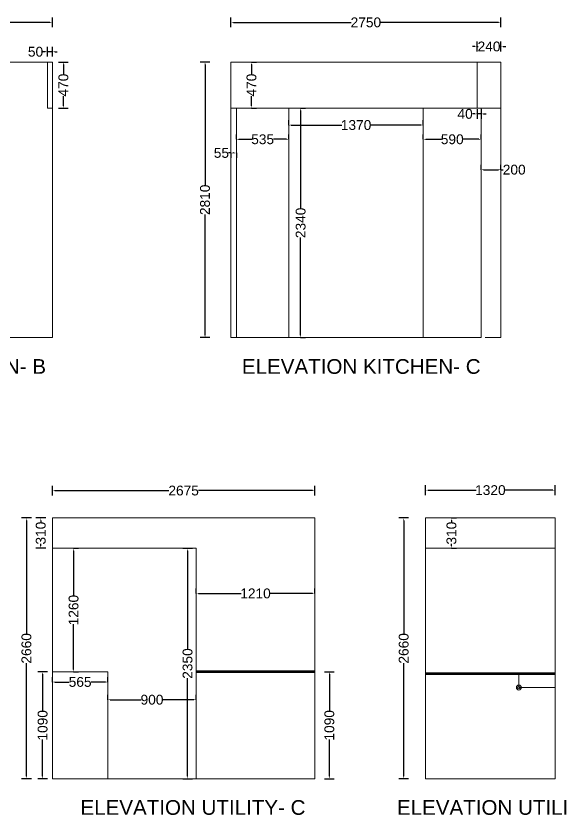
# Model space of a CAD drawing. Header units: millimetres. Extents: x 320648 to 374874, y 181010 to 214614.
# Drawn here: x 348453 to 354008, y 198143 to 206292 of the extents above; entities that cross this region are included whole.
import ezdxf

# ---------------------------------------------------------------- set-up
doc = ezdxf.new("R2010")
doc.units = ezdxf.units.MM
doc.layers.get('0').update_dxf_attribs({"color": 255})
doc.layers.get('Defpoints').update_dxf_attribs({"color": 2})
doc.layers.add('dwgmodels.com', color=7, linetype='Continuous', lineweight=70, true_color=0xc182b7)
doc.layers.add('ELIVATION', color=255, linetype='Continuous', lineweight=18)
doc.layers.add('LS_DR_ELECTRICAL', color=1, linetype='Continuous', lineweight=0)
doc.styles.get("Standard").update_dxf_attribs({"font": 'arial.ttf'})
doc.dimstyles.new('ISO-25', dxfattribs={"dimtxt": 100, "dimasz": 25, "dimexe": 50, "dimexo": 1, "dimtad": 0, "dimdec": 0, "dimdsep": 46, "dimtxsty": 'Standard', "dimcen": 2.5, "dimclrd": 2, "dimclre": 252, "dimclrt": 1, "dimadec": 0, "dimazin": 0, "dimtfac": 1, "dimtdec": 0, "dimtmove": 0, "dimatfit": 3, "dimfxl": 50, "dimfxlon": 1, "dimarcsym": 0})

# ---------------------------------------------------------------- blocks, each defined once
blk = doc.blocks.new('*D113')
at = {"layer": 'Defpoints', "color": 0, "ltscale": 2, "transparency": 16777216}
for p in [(348824.4, 206226), (346134.4, 205821.8), (348824.4, 205821.8)]:
    blk.add_point(p, dxfattribs=at)
at = {"layer": 'ELIVATION', "color": 252, "lineweight": -2, "ltscale": 2, "transparency": 16777216}
for p, q in [((346134.4, 206176), (346134.4, 206276)), ((348824.4, 206176), (348824.4, 206276))]:
    blk.add_line(p, q, dxfattribs=at)
at = {"layer": 'ELIVATION', "color": 2, "lineweight": -2, "ltscale": 2, "transparency": 16777216}
for p, q in [((346159.4, 206226), (347328.8, 206226)), ((348799.4, 206226), (347630, 206226))]:
    blk.add_line(p, q, dxfattribs=at)
at = {"layer": 'ELIVATION', "color": 2, "ltscale": 2, "transparency": 16777216}
for points in [[(346159.4, 206230.1), (346159.4, 206221.8), (346134.4, 206226)], [(348799.4, 206230.1), (348799.4, 206221.8), (348824.4, 206226)]]:
    blk.add_solid(points, dxfattribs=at)
at = {"layer": 'ELIVATION', "color": 1, "ltscale": 2, "transparency": 16777216, "insert": (347479.4, 206226), "char_height": 100, "attachment_point": 5}
blk.add_mtext('2690', dxfattribs=at)
blk = doc.blocks.new('*D115')
at = {"layer": 'Defpoints', "color": 0, "ltscale": 2, "transparency": 16777216}
for p in [(353394.6, 206226), (350644.6, 205821.8), (353394.6, 205821.8)]:
    blk.add_point(p, dxfattribs=at)
at = {"layer": 'ELIVATION', "color": 252, "lineweight": -2, "ltscale": 2, "transparency": 16777216}
for p, q in [((350644.6, 206176), (350644.6, 206276)), ((353394.6, 206176), (353394.6, 206276))]:
    blk.add_line(p, q, dxfattribs=at)
at = {"layer": 'ELIVATION', "color": 2, "lineweight": -2, "ltscale": 2, "transparency": 16777216}
for p, q in [((350669.6, 206226), (351869, 206226)), ((353369.6, 206226), (352170.3, 206226))]:
    blk.add_line(p, q, dxfattribs=at)
at = {"layer": 'ELIVATION', "color": 2, "ltscale": 2, "transparency": 16777216}
for points in [[(350669.6, 206230.1), (350669.6, 206221.8), (350644.6, 206226)], [(353369.6, 206230.1), (353369.6, 206221.8), (353394.6, 206226)]]:
    blk.add_solid(points, dxfattribs=at)
at = {"layer": 'ELIVATION', "color": 1, "ltscale": 2, "transparency": 16777216, "insert": (352019.6, 206226), "char_height": 100, "attachment_point": 5}
blk.add_mtext('2750', dxfattribs=at)
blk = doc.blocks.new('*D116')
at = {"layer": 'Defpoints', "color": 0, "ltscale": 2, "transparency": 16777216}
for p in [(350379.9, 205821.8), (350644.6, 205821.8), (350644.6, 203011.8)]:
    blk.add_point(p, dxfattribs=at)
at = {"layer": 'ELIVATION', "color": 252, "lineweight": -2, "ltscale": 2, "transparency": 16777216}
for p, q in [((350429.9, 205821.8), (350329.9, 205821.8)), ((350429.9, 203011.8), (350329.9, 203011.8))]:
    blk.add_line(p, q, dxfattribs=at)
at = {"layer": 'ELIVATION', "color": 2, "lineweight": -2, "ltscale": 2, "transparency": 16777216}
for p, q in [((350379.9, 205796.8), (350379.9, 204567.4)), ((350379.9, 203036.8), (350379.9, 204266.1))]:
    blk.add_line(p, q, dxfattribs=at)
at = {"layer": 'ELIVATION', "color": 2, "ltscale": 2, "transparency": 16777216}
for points in [[(350375.7, 205796.8), (350384.1, 205796.8), (350379.9, 205821.8)], [(350375.7, 203036.8), (350384.1, 203036.8), (350379.9, 203011.8)]]:
    blk.add_solid(points, dxfattribs=at)
at = {"layer": 'ELIVATION', "color": 1, "ltscale": 2, "transparency": 16777216, "insert": (350379.9, 204416.8), "char_height": 100, "attachment_point": 5, "rotation": 90}
blk.add_mtext('2810', dxfattribs=at)
blk = doc.blocks.new('*D123')
at = {"layer": 'Defpoints', "color": 0, "ltscale": 2, "transparency": 16777216}
for p in [(348559.7, 201173), (348824.4, 201173), (348824.4, 198513)]:
    blk.add_point(p, dxfattribs=at)
at = {"layer": 'ELIVATION', "color": 252, "lineweight": -2, "ltscale": 2, "transparency": 16777216}
for p, q in [((348609.7, 201173), (348509.7, 201173)), ((348609.7, 198513), (348509.7, 198513))]:
    blk.add_line(p, q, dxfattribs=at)
at = {"layer": 'ELIVATION', "color": 2, "lineweight": -2, "ltscale": 2, "transparency": 16777216}
for p, q in [((348559.7, 201148), (348559.7, 199993.6)), ((348559.7, 198538), (348559.7, 199692.3))]:
    blk.add_line(p, q, dxfattribs=at)
at = {"layer": 'ELIVATION', "color": 2, "ltscale": 2, "transparency": 16777216}
for points in [[(348555.5, 201148), (348563.8, 201148), (348559.7, 201173)], [(348555.5, 198538), (348563.8, 198538), (348559.7, 198513)]]:
    blk.add_solid(points, dxfattribs=at)
at = {"layer": 'ELIVATION', "color": 1, "ltscale": 2, "transparency": 16777216, "insert": (348559.7, 199843), "char_height": 100, "attachment_point": 5, "rotation": 90}
blk.add_mtext('2660', dxfattribs=at)
blk = doc.blocks.new('*D124')
at = {"layer": 'Defpoints', "color": 0, "ltscale": 2, "transparency": 16777216}
for p in [(351499.4, 201451.7), (348824.4, 201173), (351499.4, 201173)]:
    blk.add_point(p, dxfattribs=at)
at = {"layer": 'ELIVATION', "color": 252, "lineweight": -2, "ltscale": 2, "transparency": 16777216}
for p, q in [((348824.4, 201401.7), (348824.4, 201501.7)), ((351499.4, 201401.7), (351499.4, 201501.7))]:
    blk.add_line(p, q, dxfattribs=at)
at = {"layer": 'ELIVATION', "color": 2, "lineweight": -2, "ltscale": 2, "transparency": 16777216}
for p, q in [((348849.4, 201451.7), (350010.7, 201451.7)), ((351474.4, 201451.7), (350313.1, 201451.7))]:
    blk.add_line(p, q, dxfattribs=at)
at = {"layer": 'ELIVATION', "color": 2, "ltscale": 2, "transparency": 16777216}
for points in [[(348849.4, 201455.9), (348849.4, 201447.6), (348824.4, 201451.7)], [(351474.4, 201455.9), (351474.4, 201447.6), (351499.4, 201451.7)]]:
    blk.add_solid(points, dxfattribs=at)
at = {"layer": 'ELIVATION', "color": 1, "ltscale": 2, "transparency": 16777216, "insert": (350161.9, 201451.7), "char_height": 100, "attachment_point": 5}
blk.add_mtext('2675', dxfattribs=at)
blk = doc.blocks.new('*D125')
at = {"layer": 'Defpoints', "color": 0, "ltscale": 2, "transparency": 16777216}
for p in [(352628.7, 201455.9), (352628.7, 201173), (353948.7, 201173)]:
    blk.add_point(p, dxfattribs=at)
at = {"layer": 'ELIVATION', "color": 252, "lineweight": -2, "ltscale": 2, "transparency": 16777216}
for p, q in [((352628.7, 201405.9), (352628.7, 201505.9)), ((353948.7, 201405.9), (353948.7, 201505.9))]:
    blk.add_line(p, q, dxfattribs=at)
at = {"layer": 'ELIVATION', "color": 2, "lineweight": -2, "ltscale": 2, "transparency": 16777216}
for p, q in [((352653.7, 201455.9), (353143.7, 201455.9)), ((353923.7, 201455.9), (353433.8, 201455.9))]:
    blk.add_line(p, q, dxfattribs=at)
at = {"layer": 'ELIVATION', "color": 2, "ltscale": 2, "transparency": 16777216}
for points in [[(352653.7, 201460.1), (352653.7, 201451.7), (352628.7, 201455.9)], [(353923.7, 201460.1), (353923.7, 201451.7), (353948.7, 201455.9)]]:
    blk.add_solid(points, dxfattribs=at)
at = {"layer": 'ELIVATION', "color": 1, "ltscale": 2, "transparency": 16777216, "insert": (353288.7, 201455.9), "char_height": 100, "attachment_point": 5}
blk.add_mtext('1320', dxfattribs=at)
blk = doc.blocks.new('*D126')
at = {"layer": 'Defpoints', "color": 0, "ltscale": 2, "transparency": 16777216}
for p in [(352405.3, 201173), (352628.7, 201173), (352628.7, 198513)]:
    blk.add_point(p, dxfattribs=at)
at = {"layer": 'ELIVATION', "color": 252, "lineweight": -2, "ltscale": 2, "transparency": 16777216}
for p, q in [((352455.3, 201173), (352355.3, 201173)), ((352455.3, 198513), (352355.3, 198513))]:
    blk.add_line(p, q, dxfattribs=at)
at = {"layer": 'ELIVATION', "color": 2, "lineweight": -2, "ltscale": 2, "transparency": 16777216}
for p, q in [((352405.3, 201148), (352405.3, 199993.6)), ((352405.3, 198538), (352405.3, 199692.3))]:
    blk.add_line(p, q, dxfattribs=at)
at = {"layer": 'ELIVATION', "color": 2, "ltscale": 2, "transparency": 16777216}
for points in [[(352401.1, 201148), (352409.4, 201148), (352405.3, 201173)], [(352401.1, 198538), (352409.4, 198538), (352405.3, 198513)]]:
    blk.add_solid(points, dxfattribs=at)
at = {"layer": 'ELIVATION', "color": 1, "ltscale": 2, "transparency": 16777216, "insert": (352405.3, 199843), "char_height": 100, "attachment_point": 5, "rotation": 90}
blk.add_mtext('2660', dxfattribs=at)
blk = doc.blocks.new('*D209')
at = {"layer": 'Defpoints', "color": 0, "ltscale": 2, "transparency": 16777216}
for p in [(353948.7, 199583), (354182.6, 199583), (353948.7, 198513)]:
    blk.add_point(p, dxfattribs=at)
at = {"layer": 'ELIVATION', "color": 252, "lineweight": -2, "ltscale": 2, "transparency": 16777216}
for p, q in [((354132.6, 199583), (354232.6, 199583)), ((354132.6, 198513), (354232.6, 198513))]:
    blk.add_line(p, q, dxfattribs=at)
at = {"layer": 'ELIVATION', "color": 2, "lineweight": -2, "ltscale": 2, "transparency": 16777216}
for p, q in [((354182.6, 199558), (354182.6, 199193)), ((354182.6, 198538), (354182.6, 198902.9))]:
    blk.add_line(p, q, dxfattribs=at)
at = {"layer": 'ELIVATION', "color": 2, "ltscale": 2, "transparency": 16777216}
for points in [[(354178.4, 199558), (354186.7, 199558), (354182.6, 199583)], [(354178.4, 198538), (354186.7, 198538), (354182.6, 198513)]]:
    blk.add_solid(points, dxfattribs=at)
at = {"layer": 'ELIVATION', "color": 1, "ltscale": 2, "transparency": 16777216, "insert": (354182.6, 199048), "char_height": 100, "attachment_point": 5, "rotation": 90}
blk.add_mtext('1070', dxfattribs=at)
blk = doc.blocks.new('*D210')
at = {"layer": 'Defpoints', "color": 0, "ltscale": 2, "transparency": 16777216}
for p in [(348705.7, 201173), (348824.4, 201173), (348824.4, 200863)]:
    blk.add_point(p, dxfattribs=at)
at = {"layer": 'ELIVATION', "color": 252, "lineweight": -2, "ltscale": 2, "transparency": 16777216}
for p, q in [((348755.7, 201173), (348655.7, 201173)), ((348755.7, 200863), (348655.7, 200863))]:
    blk.add_line(p, q, dxfattribs=at)
at = {"layer": 'ELIVATION', "color": 2, "lineweight": -2, "ltscale": 2, "transparency": 16777216}
for p, q in [((348705.7, 201148), (348705.7, 201128.8)), ((348705.7, 200888), (348705.7, 200907.1))]:
    blk.add_line(p, q, dxfattribs=at)
at = {"layer": 'ELIVATION', "color": 2, "ltscale": 2, "transparency": 16777216}
for points in [[(348701.5, 201148), (348709.9, 201148), (348705.7, 201173)], [(348701.5, 200888), (348709.9, 200888), (348705.7, 200863)]]:
    blk.add_solid(points, dxfattribs=at)
at = {"layer": 'ELIVATION', "color": 1, "ltscale": 2, "transparency": 16777216, "insert": (348705.7, 201018), "char_height": 100, "attachment_point": 5, "rotation": 90}
blk.add_mtext('310', dxfattribs=at)
blk = doc.blocks.new('*D211')
at = {"layer": 'Defpoints', "color": 0, "ltscale": 2, "transparency": 16777216}
for p in [(349040.2, 200863), (349040.2, 199603), (349040.2, 199603)]:
    blk.add_point(p, dxfattribs=at)
at = {"layer": 'ELIVATION', "color": 252, "lineweight": -2, "ltscale": 2, "transparency": 16777216}
for p, q in [((349040.2, 200863), (349090.2, 200863)), ((349040.2, 199603), (349090.2, 199603))]:
    blk.add_line(p, q, dxfattribs=at)
at = {"layer": 'ELIVATION', "color": 2, "lineweight": -2, "ltscale": 2, "transparency": 16777216}
for p, q in [((349040.2, 200838), (349040.2, 200378)), ((349040.2, 199628), (349040.2, 200087.9))]:
    blk.add_line(p, q, dxfattribs=at)
at = {"layer": 'ELIVATION', "color": 2, "ltscale": 2, "transparency": 16777216}
for points in [[(349036.1, 200838), (349044.4, 200838), (349040.2, 200863)], [(349036.1, 199628), (349044.4, 199628), (349040.2, 199603)]]:
    blk.add_solid(points, dxfattribs=at)
at = {"layer": 'ELIVATION', "color": 1, "ltscale": 2, "transparency": 16777216, "insert": (349040.2, 200233), "char_height": 100, "attachment_point": 5, "rotation": 90}
blk.add_mtext('1260', dxfattribs=at)
blk = doc.blocks.new('*D212')
at = {"layer": 'Defpoints', "color": 0, "ltscale": 2, "transparency": 16777216}
for p in [(348724.7, 199603), (348824.4, 199603), (348824.4, 198513)]:
    blk.add_point(p, dxfattribs=at)
at = {"layer": 'ELIVATION', "color": 252, "lineweight": -2, "ltscale": 2, "transparency": 16777216}
for p, q in [((348774.7, 199603), (348674.7, 199603)), ((348774.7, 198513), (348674.7, 198513))]:
    blk.add_line(p, q, dxfattribs=at)
at = {"layer": 'ELIVATION', "color": 2, "lineweight": -2, "ltscale": 2, "transparency": 16777216}
for p, q in [((348724.7, 199578), (348724.7, 199203)), ((348724.7, 198538), (348724.7, 198912.9))]:
    blk.add_line(p, q, dxfattribs=at)
at = {"layer": 'ELIVATION', "color": 2, "ltscale": 2, "transparency": 16777216}
for points in [[(348720.5, 199578), (348728.9, 199578), (348724.7, 199603)], [(348720.5, 198538), (348728.9, 198538), (348724.7, 198513)]]:
    blk.add_solid(points, dxfattribs=at)
at = {"layer": 'ELIVATION', "color": 1, "ltscale": 2, "transparency": 16777216, "insert": (348724.7, 199058), "char_height": 100, "attachment_point": 5, "rotation": 90}
blk.add_mtext('1090', dxfattribs=at)
blk = doc.blocks.new('*D213')
at = {"layer": 'Defpoints', "color": 0, "ltscale": 2, "transparency": 16777216}
for p in [(348824.4, 199499.7), (349389.4, 199499.7), (349389.4, 199499.7)]:
    blk.add_point(p, dxfattribs=at)
at = {"layer": 'ELIVATION', "color": 252, "lineweight": -2, "ltscale": 2, "transparency": 16777216}
for p, q in [((348824.4, 199499.7), (348824.4, 199549.7)), ((349389.4, 199499.7), (349389.4, 199549.7))]:
    blk.add_line(p, q, dxfattribs=at)
at = {"layer": 'ELIVATION', "color": 2, "lineweight": -2, "ltscale": 2, "transparency": 16777216}
for p, q in [((348849.4, 199499.7), (348995.4, 199499.7)), ((349364.4, 199499.7), (349218.4, 199499.7))]:
    blk.add_line(p, q, dxfattribs=at)
at = {"layer": 'ELIVATION', "color": 2, "ltscale": 2, "transparency": 16777216}
for points in [[(348849.4, 199503.8), (348849.4, 199495.5), (348824.4, 199499.7)], [(349364.4, 199503.8), (349364.4, 199495.5), (349389.4, 199499.7)]]:
    blk.add_solid(points, dxfattribs=at)
at = {"layer": 'ELIVATION', "color": 1, "ltscale": 2, "transparency": 16777216, "insert": (349106.9, 199499.7), "char_height": 100, "attachment_point": 5}
blk.add_mtext('565', dxfattribs=at)
blk = doc.blocks.new('*D214')
at = {"layer": 'Defpoints', "color": 0, "ltscale": 2, "transparency": 16777216}
for p in [(349389.4, 199318.8), (350289.4, 199318.8), (350289.4, 199318.8)]:
    blk.add_point(p, dxfattribs=at)
at = {"layer": 'ELIVATION', "color": 252, "lineweight": -2, "ltscale": 2, "transparency": 16777216}
for p, q in [((349389.4, 199318.8), (349389.4, 199368.8)), ((350289.4, 199318.8), (350289.4, 199368.8))]:
    blk.add_line(p, q, dxfattribs=at)
at = {"layer": 'ELIVATION', "color": 2, "lineweight": -2, "ltscale": 2, "transparency": 16777216}
for p, q in [((349414.4, 199318.8), (349728.5, 199318.8)), ((350264.4, 199318.8), (349950.3, 199318.8))]:
    blk.add_line(p, q, dxfattribs=at)
at = {"layer": 'ELIVATION', "color": 2, "ltscale": 2, "transparency": 16777216}
for points in [[(349414.4, 199323), (349414.4, 199314.7), (349389.4, 199318.8)], [(350264.4, 199323), (350264.4, 199314.7), (350289.4, 199318.8)]]:
    blk.add_solid(points, dxfattribs=at)
at = {"layer": 'ELIVATION', "color": 1, "ltscale": 2, "transparency": 16777216, "insert": (349839.4, 199318.8), "char_height": 100, "attachment_point": 5}
blk.add_mtext('900', dxfattribs=at)
blk = doc.blocks.new('*D215')
at = {"layer": 'Defpoints', "color": 0, "ltscale": 2, "transparency": 16777216}
for p in [(350289.4, 200402.7), (351499.4, 200402.7), (351499.4, 200402.7)]:
    blk.add_point(p, dxfattribs=at)
at = {"layer": 'ELIVATION', "color": 252, "lineweight": -2, "ltscale": 2, "transparency": 16777216}
for p, q in [((350289.4, 200402.7), (350289.4, 200452.7)), ((351499.4, 200402.7), (351499.4, 200452.7))]:
    blk.add_line(p, q, dxfattribs=at)
at = {"layer": 'ELIVATION', "color": 2, "lineweight": -2, "ltscale": 2, "transparency": 16777216}
for p, q in [((350314.4, 200402.7), (350749.3, 200402.7)), ((351474.4, 200402.7), (351039.5, 200402.7))]:
    blk.add_line(p, q, dxfattribs=at)
at = {"layer": 'ELIVATION', "color": 2, "ltscale": 2, "transparency": 16777216}
for points in [[(350314.4, 200406.9), (350314.4, 200398.5), (350289.4, 200402.7)], [(351474.4, 200406.9), (351474.4, 200398.5), (351499.4, 200402.7)]]:
    blk.add_solid(points, dxfattribs=at)
at = {"layer": 'ELIVATION', "color": 1, "ltscale": 2, "transparency": 16777216, "insert": (350894.4, 200402.7), "char_height": 100, "attachment_point": 5}
blk.add_mtext('1210', dxfattribs=at)
blk = doc.blocks.new('*D216')
at = {"layer": 'Defpoints', "color": 0, "ltscale": 2, "transparency": 16777216}
for p in [(351499.4, 199603), (351499.4, 198513), (351647.3, 198513)]:
    blk.add_point(p, dxfattribs=at)
at = {"layer": 'ELIVATION', "color": 252, "lineweight": -2, "ltscale": 2, "transparency": 16777216}
for p, q in [((351597.3, 199603), (351697.3, 199603)), ((351597.3, 198513), (351697.3, 198513))]:
    blk.add_line(p, q, dxfattribs=at)
at = {"layer": 'ELIVATION', "color": 2, "lineweight": -2, "ltscale": 2, "transparency": 16777216}
for p, q in [((351647.3, 199578), (351647.3, 199203)), ((351647.3, 198538), (351647.3, 198912.9))]:
    blk.add_line(p, q, dxfattribs=at)
at = {"layer": 'ELIVATION', "color": 2, "ltscale": 2, "transparency": 16777216}
for points in [[(351643.2, 199578), (351651.5, 199578), (351647.3, 199603)], [(351643.2, 198538), (351651.5, 198538), (351647.3, 198513)]]:
    blk.add_solid(points, dxfattribs=at)
at = {"layer": 'ELIVATION', "color": 1, "ltscale": 2, "transparency": 16777216, "insert": (351647.3, 199058), "char_height": 100, "attachment_point": 5, "rotation": 90}
blk.add_mtext('1090', dxfattribs=at)
blk = doc.blocks.new('*D217')
at = {"layer": 'Defpoints', "color": 0, "ltscale": 2, "transparency": 16777216}
for p in [(352892, 201173), (352892, 201173), (352892, 200863)]:
    blk.add_point(p, dxfattribs=at)
at = {"layer": 'LS_DR_ELECTRICAL', "color": 252, "lineweight": -2, "ltscale": 2, "transparency": 16777216}
for p, q in [((352892, 201173), (352942, 201173)), ((352892, 200863), (352942, 200863))]:
    blk.add_line(p, q, dxfattribs=at)
at = {"layer": 'LS_DR_ELECTRICAL', "color": 2, "lineweight": -2, "ltscale": 2, "transparency": 16777216}
for p, q in [((352892, 201148), (352892, 201128.8)), ((352892, 200888), (352892, 200907.1))]:
    blk.add_line(p, q, dxfattribs=at)
at = {"layer": 'LS_DR_ELECTRICAL', "color": 2, "ltscale": 2, "transparency": 16777216}
for points in [[(352887.9, 201148), (352896.2, 201148), (352892, 201173)], [(352887.9, 200888), (352896.2, 200888), (352892, 200863)]]:
    blk.add_solid(points, dxfattribs=at)
at = {"layer": 'LS_DR_ELECTRICAL', "color": 1, "ltscale": 2, "transparency": 16777216, "insert": (352892, 201018), "char_height": 100, "attachment_point": 5, "rotation": 90}
blk.add_mtext('310', dxfattribs=at)
blk = doc.blocks.new('*D227')
at = {"layer": 'Defpoints', "color": 0, "ltscale": 2, "transparency": 16777216}
for p in [(348824.4, 205821.8), (348936.3, 205821.8), (348824.4, 205351.8)]:
    blk.add_point(p, dxfattribs=at)
at = {"layer": 'LS_DR_ELECTRICAL', "color": 252, "lineweight": -2, "ltscale": 2, "transparency": 16777216}
for p, q in [((348886.3, 205821.8), (348986.3, 205821.8)), ((348886.3, 205351.8), (348986.3, 205351.8))]:
    blk.add_line(p, q, dxfattribs=at)
at = {"layer": 'LS_DR_ELECTRICAL', "color": 2, "lineweight": -2, "ltscale": 2, "transparency": 16777216}
for p, q in [((348936.3, 205796.8), (348936.3, 205699.7)), ((348936.3, 205376.8), (348936.3, 205473.8))]:
    blk.add_line(p, q, dxfattribs=at)
at = {"layer": 'LS_DR_ELECTRICAL', "color": 2, "ltscale": 2, "transparency": 16777216}
for points in [[(348932.1, 205796.8), (348940.5, 205796.8), (348936.3, 205821.8)], [(348932.1, 205376.8), (348940.5, 205376.8), (348936.3, 205351.8)]]:
    blk.add_solid(points, dxfattribs=at)
at = {"layer": 'LS_DR_ELECTRICAL', "color": 1, "ltscale": 2, "transparency": 16777216, "insert": (348936.3, 205586.8), "char_height": 100, "attachment_point": 5, "rotation": 90}
blk.add_mtext('470', dxfattribs=at)
blk = doc.blocks.new('*D228')
at = {"layer": 'Defpoints', "color": 0, "ltscale": 2, "transparency": 16777216}
for p in [(348774.4, 205926.7), (348774.4, 205821.8), (348824.4, 205821.8)]:
    blk.add_point(p, dxfattribs=at)
at = {"layer": 'LS_DR_ELECTRICAL', "color": 2, "lineweight": -2, "ltscale": 2, "transparency": 16777216}
for p, q in [((348749.4, 205926.7), (348724.4, 205926.7)), ((348824.4, 205926.7), (348774.4, 205926.7)), ((348849.4, 205926.7), (348874.4, 205926.7))]:
    blk.add_line(p, q, dxfattribs=at)
at = {"layer": 'LS_DR_ELECTRICAL', "color": 252, "lineweight": -2, "ltscale": 2, "transparency": 16777216}
for p, q in [((348774.4, 205876.7), (348774.4, 205976.7)), ((348824.4, 205876.7), (348824.4, 205976.7))]:
    blk.add_line(p, q, dxfattribs=at)
at = {"layer": 'LS_DR_ELECTRICAL', "color": 2, "ltscale": 2, "transparency": 16777216}
for points in [[(348749.4, 205930.9), (348749.4, 205922.6), (348774.4, 205926.7)], [(348849.4, 205930.9), (348849.4, 205922.6), (348824.4, 205926.7)]]:
    blk.add_solid(points, dxfattribs=at)
at = {"layer": 'LS_DR_ELECTRICAL', "color": 1, "ltscale": 2, "transparency": 16777216, "insert": (348652.3, 205926.7), "char_height": 100, "attachment_point": 5}
blk.add_mtext('50', dxfattribs=at)
blk = doc.blocks.new('*D229')
at = {"layer": 'Defpoints', "color": 0, "ltscale": 2, "transparency": 16777216}
for p in [(352604.6, 205033.8), (353194.6, 205033.8), (353194.6, 205033.8)]:
    blk.add_point(p, dxfattribs=at)
at = {"layer": 'ELIVATION', "color": 252, "lineweight": -2, "ltscale": 2, "transparency": 16777216}
for p, q in [((352604.6, 205033.8), (352604.6, 205083.8)), ((353194.6, 205033.8), (353194.6, 205083.8))]:
    blk.add_line(p, q, dxfattribs=at)
at = {"layer": 'ELIVATION', "color": 2, "lineweight": -2, "ltscale": 2, "transparency": 16777216}
for p, q in [((352629.6, 205033.8), (352788.7, 205033.8)), ((353169.6, 205033.8), (353010.6, 205033.8))]:
    blk.add_line(p, q, dxfattribs=at)
at = {"layer": 'ELIVATION', "color": 2, "ltscale": 2, "transparency": 16777216}
for points in [[(352629.6, 205038), (352629.6, 205029.7), (352604.6, 205033.8)], [(353169.6, 205038), (353169.6, 205029.7), (353194.6, 205033.8)]]:
    blk.add_solid(points, dxfattribs=at)
at = {"layer": 'ELIVATION', "color": 1, "ltscale": 2, "transparency": 16777216, "insert": (352899.6, 205033.8), "char_height": 100, "attachment_point": 5}
blk.add_mtext('590', dxfattribs=at)
blk = doc.blocks.new('*D230')
at = {"layer": 'Defpoints', "color": 0, "ltscale": 2, "transparency": 16777216}
for p in [(350699.6, 205033.8), (350699.6, 205033.8), (351234.6, 205033.8)]:
    blk.add_point(p, dxfattribs=at)
at = {"layer": 'ELIVATION', "color": 252, "lineweight": -2, "ltscale": 2, "transparency": 16777216}
for p, q in [((350699.6, 205033.8), (350699.6, 205083.8)), ((351234.6, 205033.8), (351234.6, 205083.8))]:
    blk.add_line(p, q, dxfattribs=at)
at = {"layer": 'ELIVATION', "color": 2, "lineweight": -2, "ltscale": 2, "transparency": 16777216}
for p, q in [((350724.6, 205033.8), (350855.7, 205033.8)), ((351209.6, 205033.8), (351078.6, 205033.8))]:
    blk.add_line(p, q, dxfattribs=at)
at = {"layer": 'ELIVATION', "color": 2, "ltscale": 2, "transparency": 16777216}
for points in [[(350724.6, 205038), (350724.6, 205029.7), (350699.6, 205033.8)], [(351209.6, 205038), (351209.6, 205029.7), (351234.6, 205033.8)]]:
    blk.add_solid(points, dxfattribs=at)
at = {"layer": 'ELIVATION', "color": 1, "ltscale": 2, "transparency": 16777216, "insert": (350967.1, 205033.8), "char_height": 100, "attachment_point": 5}
blk.add_mtext('535', dxfattribs=at)
blk = doc.blocks.new('*D231')
at = {"layer": 'Defpoints', "color": 0, "ltscale": 2, "transparency": 16777216}
for p in [(351234.6, 205179.1), (351234.6, 205179.1), (352604.6, 205179.1)]:
    blk.add_point(p, dxfattribs=at)
at = {"layer": 'ELIVATION', "color": 252, "lineweight": -2, "ltscale": 2, "transparency": 16777216}
for p, q in [((351234.6, 205179.1), (351234.6, 205229.1)), ((352604.6, 205179.1), (352604.6, 205229.1))]:
    blk.add_line(p, q, dxfattribs=at)
at = {"layer": 'ELIVATION', "color": 2, "lineweight": -2, "ltscale": 2, "transparency": 16777216}
for p, q in [((351259.6, 205179.1), (351774.6, 205179.1)), ((352579.6, 205179.1), (352064.7, 205179.1))]:
    blk.add_line(p, q, dxfattribs=at)
at = {"layer": 'ELIVATION', "color": 2, "ltscale": 2, "transparency": 16777216}
for points in [[(351259.6, 205183.3), (351259.6, 205175), (351234.6, 205179.1)], [(352579.6, 205183.3), (352579.6, 205175), (352604.6, 205179.1)]]:
    blk.add_solid(points, dxfattribs=at)
at = {"layer": 'ELIVATION', "color": 1, "ltscale": 2, "transparency": 16777216, "insert": (351919.6, 205179.1), "char_height": 100, "attachment_point": 5}
blk.add_mtext('1370', dxfattribs=at)
blk = doc.blocks.new('*D232')
at = {"layer": 'Defpoints', "color": 0, "ltscale": 2, "transparency": 16777216}
for p in [(351354.7, 205351.8), (351354.7, 203011.8), (351354.7, 203011.8)]:
    blk.add_point(p, dxfattribs=at)
at = {"layer": 'ELIVATION', "color": 252, "lineweight": -2, "ltscale": 2, "transparency": 16777216}
for p, q in [((351354.7, 205351.8), (351404.7, 205351.8)), ((351354.7, 203011.8), (351404.7, 203011.8))]:
    blk.add_line(p, q, dxfattribs=at)
at = {"layer": 'ELIVATION', "color": 2, "lineweight": -2, "ltscale": 2, "transparency": 16777216}
for p, q in [((351354.7, 205326.8), (351354.7, 204332.4)), ((351354.7, 203036.8), (351354.7, 204031.1))]:
    blk.add_line(p, q, dxfattribs=at)
at = {"layer": 'ELIVATION', "color": 2, "ltscale": 2, "transparency": 16777216}
for points in [[(351350.5, 205326.8), (351358.8, 205326.8), (351354.7, 205351.8)], [(351350.5, 203036.8), (351358.8, 203036.8), (351354.7, 203011.8)]]:
    blk.add_solid(points, dxfattribs=at)
at = {"layer": 'ELIVATION', "color": 1, "ltscale": 2, "transparency": 16777216, "insert": (351354.7, 204181.8), "char_height": 100, "attachment_point": 5, "rotation": 90}
blk.add_mtext('2340', dxfattribs=at)
blk = doc.blocks.new('*D233')
at = {"layer": 'Defpoints', "color": 0, "ltscale": 2, "transparency": 16777216}
for p in [(350644.6, 204896.7), (350644.6, 204894.5), (350699.6, 204896.7)]:
    blk.add_point(p, dxfattribs=at)
at = {"layer": 'ELIVATION', "color": 2, "lineweight": -2, "ltscale": 2, "transparency": 16777216}
for p, q in [((350644.6, 204894.5), (350619.6, 204894.5)), ((350674.6, 204894.5), (350669.6, 204894.5))]:
    blk.add_line(p, q, dxfattribs=at)
at = {"layer": 'ELIVATION', "color": 252, "lineweight": -2, "ltscale": 2, "transparency": 16777216}
for p, q in [((350644.6, 204895.7), (350644.6, 204844.5)), ((350699.6, 204895.7), (350699.6, 204844.5))]:
    blk.add_line(p, q, dxfattribs=at)
at = {"layer": 'ELIVATION', "color": 2, "ltscale": 2, "transparency": 16777216}
for points in [[(350669.6, 204898.7), (350669.6, 204890.4), (350644.6, 204894.5)], [(350674.6, 204898.7), (350674.6, 204890.4), (350699.6, 204894.5)]]:
    blk.add_solid(points, dxfattribs=at)
at = {"layer": 'ELIVATION', "color": 1, "ltscale": 2, "transparency": 16777216, "insert": (350547, 204894.5), "char_height": 100, "attachment_point": 5}
blk.add_mtext('55', dxfattribs=at)
blk = doc.blocks.new('*D234')
at = {"layer": 'Defpoints', "color": 0, "ltscale": 2, "transparency": 16777216}
for p in [(350853.7, 205821.8), (350853.7, 205821.8), (350853.7, 205351.8)]:
    blk.add_point(p, dxfattribs=at)
at = {"layer": 'ELIVATION', "color": 252, "lineweight": -2, "ltscale": 2, "transparency": 16777216}
for p, q in [((350853.7, 205821.8), (350903.7, 205821.8)), ((350853.7, 205351.8), (350903.7, 205351.8))]:
    blk.add_line(p, q, dxfattribs=at)
at = {"layer": 'ELIVATION', "color": 2, "lineweight": -2, "ltscale": 2, "transparency": 16777216}
for p, q in [((350853.7, 205796.8), (350853.7, 205699.7)), ((350853.7, 205376.8), (350853.7, 205473.8))]:
    blk.add_line(p, q, dxfattribs=at)
at = {"layer": 'ELIVATION', "color": 2, "ltscale": 2, "transparency": 16777216}
for points in [[(350849.6, 205796.8), (350857.9, 205796.8), (350853.7, 205821.8)], [(350849.6, 205376.8), (350857.9, 205376.8), (350853.7, 205351.8)]]:
    blk.add_solid(points, dxfattribs=at)
at = {"layer": 'ELIVATION', "color": 1, "ltscale": 2, "transparency": 16777216, "insert": (350853.7, 205586.8), "char_height": 100, "attachment_point": 5, "rotation": 90}
blk.add_mtext('470', dxfattribs=at)
blk = doc.blocks.new('*D242')
at = {"layer": 'Defpoints', "color": 0, "ltscale": 2, "transparency": 16777216}
for p in [(353154.6, 205351.8), (353194.6, 205351.8), (353154.6, 205292.8)]:
    blk.add_point(p, dxfattribs=at)
at = {"layer": 'LS_DR_ELECTRICAL', "color": 252, "lineweight": -2, "ltscale": 2, "transparency": 16777216}
for p, q in [((353154.6, 205342.8), (353154.6, 205242.8)), ((353194.6, 205342.8), (353194.6, 205242.8))]:
    blk.add_line(p, q, dxfattribs=at)
at = {"layer": 'LS_DR_ELECTRICAL', "color": 2, "lineweight": -2, "ltscale": 2, "transparency": 16777216}
for p, q in [((353129.6, 205292.8), (353104.6, 205292.8)), ((353194.6, 205292.8), (353154.6, 205292.8)), ((353219.6, 205292.8), (353244.6, 205292.8))]:
    blk.add_line(p, q, dxfattribs=at)
at = {"layer": 'LS_DR_ELECTRICAL', "color": 2, "ltscale": 2, "transparency": 16777216}
for points in [[(353129.6, 205297), (353129.6, 205288.7), (353154.6, 205292.8)], [(353219.6, 205297), (353219.6, 205288.7), (353194.6, 205292.8)]]:
    blk.add_solid(points, dxfattribs=at)
at = {"layer": 'LS_DR_ELECTRICAL', "color": 1, "ltscale": 2, "transparency": 16777216, "insert": (353030.6, 205292.8), "char_height": 100, "attachment_point": 5}
blk.add_mtext('40', dxfattribs=at)
blk = doc.blocks.new('*D243')
at = {"layer": 'Defpoints', "color": 0, "ltscale": 2, "transparency": 16777216}
for p in [(353194.6, 204724.1), (353394.6, 204724.1), (353394.6, 204724.1)]:
    blk.add_point(p, dxfattribs=at)
at = {"layer": 'LS_DR_ELECTRICAL', "color": 252, "lineweight": -2, "ltscale": 2, "transparency": 16777216}
for p, q in [((353194.6, 204724.1), (353194.6, 204774.1)), ((353394.6, 204724.1), (353394.6, 204774.1))]:
    blk.add_line(p, q, dxfattribs=at)
at = {"layer": 'LS_DR_ELECTRICAL', "color": 2, "lineweight": -2, "ltscale": 2, "transparency": 16777216}
for p, q in [((353219.6, 204724.1), (353369.6, 204724.1)), ((353394.6, 204724.1), (353419.6, 204724.1))]:
    blk.add_line(p, q, dxfattribs=at)
at = {"layer": 'LS_DR_ELECTRICAL', "color": 2, "ltscale": 2, "transparency": 16777216}
for points in [[(353219.6, 204728.2), (353219.6, 204719.9), (353194.6, 204724.1)], [(353369.6, 204728.2), (353369.6, 204719.9), (353394.6, 204724.1)]]:
    blk.add_solid(points, dxfattribs=at)
at = {"layer": 'LS_DR_ELECTRICAL', "color": 1, "ltscale": 2, "transparency": 16777216, "insert": (353531.4, 204724.1), "char_height": 100, "attachment_point": 5}
blk.add_mtext('200', dxfattribs=at)
blk = doc.blocks.new('*D333')
at = {"layer": 'Defpoints', "color": 0, "ltscale": 2, "transparency": 16777216}
for p in [(350067.4, 200863), (350067.4, 198513), (350202, 198513)]:
    blk.add_point(p, dxfattribs=at)
at = {"layer": 'LS_DR_ELECTRICAL', "color": 252, "lineweight": -2, "ltscale": 2, "transparency": 16777216}
for p, q in [((350152, 200863), (350252, 200863)), ((350152, 198513), (350252, 198513))]:
    blk.add_line(p, q, dxfattribs=at)
at = {"layer": 'LS_DR_ELECTRICAL', "color": 2, "lineweight": -2, "ltscale": 2, "transparency": 16777216}
for p, q in [((350202, 200838), (350202, 199838.6)), ((350202, 198538), (350202, 199537.3))]:
    blk.add_line(p, q, dxfattribs=at)
at = {"layer": 'LS_DR_ELECTRICAL', "color": 2, "ltscale": 2, "transparency": 16777216}
for points in [[(350197.8, 200838), (350206.2, 200838), (350202, 200863)], [(350197.8, 198538), (350206.2, 198538), (350202, 198513)]]:
    blk.add_solid(points, dxfattribs=at)
at = {"layer": 'LS_DR_ELECTRICAL', "color": 1, "ltscale": 2, "transparency": 16777216, "insert": (350202, 199688), "char_height": 100, "attachment_point": 5, "rotation": 90}
blk.add_mtext('2350', dxfattribs=at)
blk = doc.blocks.new('*D334')
at = {"layer": 'Defpoints', "color": 0, "ltscale": 2, "transparency": 16777216}
for p in [(353394.6, 205980), (353154.6, 205821.8), (353394.6, 205821.8)]:
    blk.add_point(p, dxfattribs=at)
at = {"layer": 'LS_DR_ELECTRICAL', "color": 252, "lineweight": -2, "ltscale": 2, "transparency": 16777216}
for p, q in [((353154.6, 205930), (353154.6, 206030)), ((353394.6, 205930), (353394.6, 206030))]:
    blk.add_line(p, q, dxfattribs=at)
at = {"layer": 'LS_DR_ELECTRICAL', "color": 2, "lineweight": -2, "ltscale": 2, "transparency": 16777216}
for p, q in [((353129.6, 205980), (353104.6, 205980)), ((353154.6, 205980), (353162.9, 205980)), ((353394.6, 205980), (353386.4, 205980)), ((353419.6, 205980), (353444.6, 205980))]:
    blk.add_line(p, q, dxfattribs=at)
at = {"layer": 'LS_DR_ELECTRICAL', "color": 2, "ltscale": 2, "transparency": 16777216}
for points in [[(353129.6, 205984.2), (353129.6, 205975.9), (353154.6, 205980)], [(353419.6, 205984.2), (353419.6, 205975.9), (353394.6, 205980)]]:
    blk.add_solid(points, dxfattribs=at)
at = {"layer": 'LS_DR_ELECTRICAL', "color": 1, "ltscale": 2, "transparency": 16777216, "insert": (353274.6, 205980), "char_height": 100, "attachment_point": 5}
blk.add_mtext('240', dxfattribs=at)

msp = doc.modelspace()

# ---------------------------------------------------------------- linework, layer by layer
at = {"layer": 'dwgmodels.com', "ltscale": 2}
for points in [[(351499.4, 199603), (350289.4, 199603)], [(353948.7, 199583), (352628.7, 199583)]]:
    msp.add_lwpolyline(points, dxfattribs=at)
at = {"layer": 'ELIVATION', "ltscale": 2}
for points in [[(346134.4, 203011.8), (348824.4, 203011.8), (348824.4, 205821.8), (346134.4, 205821.8)], [(348824.4, 205821.8), (348774.4, 205821.8), (348774.4, 205351.8), (348824.4, 205351.8)], [(353154.6, 205821.8), (353394.6, 205821.8), (353394.6, 205351.8), (353154.6, 205351.8)], [(348824.4, 201173), (351499.4, 201173), (351499.4, 198513), (348824.4, 198513)], [(352628.7, 198513), (353948.7, 198513), (353948.7, 201173), (352628.7, 201173)], [(348824.4, 198513), (349389.4, 198513), (349389.4, 199603), (348824.4, 199603)]]:
    msp.add_lwpolyline(points, close=True, dxfattribs=at)
for points in [[(353194.6, 205351.8), (353194.6, 203011.8), (350644.6, 203011.8), (350644.6, 205821.8), (353194.6, 205821.8)], [(353194.6, 205351.8), (350644.6, 205351.8)], [(350699.6, 203011.8), (350699.6, 203011.8), (350699.6, 205351.8)], [(351234.6, 203011.8), (351234.6, 205351.8)], [(352604.6, 203011.8), (352604.6, 205351.8)], [(353394.6, 205351.8), (353394.6, 203013.6), (353234.6, 203011.8)], [(348824.4, 201173), (348824.4, 200863), (350289.4, 200863), (350289.4, 198513)], [(353948.7, 201173), (353948.7, 200863), (352628.7, 200863)]]:
    msp.add_lwpolyline(points, dxfattribs=at)
at = {"layer": 'LS_DR_ELECTRICAL', "ltscale": 2}
msp.add_lwpolyline([(353578.7, 199583), (353578.7, 199443), (353948.7, 199443)], dxfattribs=at)
at = {"layer": 'LS_DR_ELECTRICAL', "color": 6, "ltscale": 2}
for radius in [25, 12.5]:
    msp.add_circle((353578.7, 199443), radius, dxfattribs=at)

# ---------------------------------------------------------------- texts
at = {"color": 1, "char_height": 150, "attachment_point": 1}
for s, insert in [('ELEVATION KITCHEN- B', (346337.8, 202792.9)), ('ELEVATION KITCHEN- C', (350755.6, 202792.5)), ('ELEVATION UTILITY- C', (349110.1, 198295.4)), ('ELEVATION UTILITY- D', (352335.9, 198295.4))]:
    msp.add_mtext_dynamic_manual_height_columns(s, width=3026.566, gutter_width=12.5, heights=[0], dxfattribs=dict(at, insert=insert))

# ---------------------------------------------------------------- dimensions: what is measured, and where the dimension line sits
at = {"layer": 'ELIVATION', "ltscale": 2}
for base, p1, p2, picture, middle in [((348824.4, 206226), (346134.4, 205821.8), (348824.4, 205821.8), '*D113', (347479.4, 206226)), ((353394.6, 206226), (350644.6, 205821.8), (353394.6, 205821.8), '*D115', (352019.6, 206226)), ((351234.6, 205179.1), (352604.6, 205179.1), (351234.6, 205179.1), '*D231', (351919.6, 205179.1)), ((350699.6, 205033.8), (351234.6, 205033.8), (350699.6, 205033.8), '*D230', (350967.1, 205033.8)), ((353194.6, 205033.8), (352604.6, 205033.8), (353194.6, 205033.8), '*D229', (352899.6, 205033.8)), ((350644.6, 204894.5), (350699.6, 204896.7), (350644.6, 204896.7), '*D233', (350547, 204894.5)), ((351499.4, 201451.7), (348824.4, 201173), (351499.4, 201173), '*D124', (350161.9, 201451.7)), ((352628.7, 201455.9), (353948.7, 201173), (352628.7, 201173), '*D125', (353288.7, 201455.9)), ((351499.4, 200402.7), (350289.4, 200402.7), (351499.4, 200402.7), '*D215', (350894.4, 200402.7)), ((349389.4, 199499.7), (348824.4, 199499.7), (349389.4, 199499.7), '*D213', (349106.9, 199499.7)), ((350289.4, 199318.8), (349389.4, 199318.8), (350289.4, 199318.8), '*D214', (349839.4, 199318.8))]:
    dim = msp.add_linear_dim(base=base, p1=p1, p2=p2, dimstyle='ISO-25', dxfattribs=at)
    dim.commit()
    dim.dimension.update_dxf_attribs({"geometry": picture, "text_midpoint": middle})
for base, p1, p2, picture, middle in [((350379.9, 205821.8), (350644.6, 203011.8), (350644.6, 205821.8), '*D116', (350379.9, 204416.8)), ((350853.7, 205821.8), (350853.7, 205351.8), (350853.7, 205821.8), '*D234', (350853.7, 205586.8)), ((351354.7, 203011.8), (351354.7, 205351.8), (351354.7, 203011.8), '*D232', (351354.7, 204181.8)), ((348559.7, 201173), (348824.4, 198513), (348824.4, 201173), '*D123', (348559.7, 199843)), ((348705.7, 201173), (348824.4, 200863), (348824.4, 201173), '*D210', (348705.7, 201018)), ((352405.3, 201173), (352628.7, 198513), (352628.7, 201173), '*D126', (352405.3, 199843)), ((349040.2, 199603), (349040.2, 200863), (349040.2, 199603), '*D211', (349040.2, 200233)), ((348724.7, 199603), (348824.4, 198513), (348824.4, 199603), '*D212', (348724.7, 199058)), ((351647.3, 198513), (351499.4, 199603), (351499.4, 198513), '*D216', (351647.3, 199058)), ((354182.6, 199583), (353948.7, 198513), (353948.7, 199583), '*D209', (354182.6, 199048))]:
    dim = msp.add_linear_dim(base=base, p1=p1, p2=p2, angle=90, dimstyle='ISO-25', dxfattribs=at)
    dim.commit()
    dim.dimension.update_dxf_attribs({"geometry": picture, "text_midpoint": middle})
at = {"layer": 'LS_DR_ELECTRICAL', "ltscale": 2}
for base, p1, p2, picture, middle in [((348774.4, 205926.7), (348824.4, 205821.8), (348774.4, 205821.8), '*D228', (348652.3, 205926.7)), ((353394.6, 205980), (353154.6, 205821.8), (353394.6, 205821.8), '*D334', (353274.6, 205980)), ((353154.6, 205292.8), (353194.6, 205351.8), (353154.6, 205351.8), '*D242', (353030.6, 205292.8)), ((353394.6, 204724.1), (353194.6, 204724.1), (353394.6, 204724.1), '*D243', (353531.4, 204724.1))]:
    dim = msp.add_linear_dim(base=base, p1=p1, p2=p2, dimstyle='ISO-25', dxfattribs=at)
    dim.commit()
    dim.dimension.update_dxf_attribs({"geometry": picture, "text_midpoint": middle})
for base, p1, p2, picture, middle in [((348936.3, 205821.8), (348824.4, 205351.8), (348824.4, 205821.8), '*D227', (348936.3, 205586.8)), ((352892, 201173), (352892, 200863), (352892, 201173), '*D217', (352892, 201018)), ((350202, 198513), (350067.4, 200863), (350067.4, 198513), '*D333', (350202, 199688))]:
    dim = msp.add_linear_dim(base=base, p1=p1, p2=p2, angle=90, dimstyle='ISO-25', dxfattribs=at)
    dim.commit()
    dim.dimension.update_dxf_attribs({"geometry": picture, "text_midpoint": middle})

doc.saveas('drawing.dxf')
